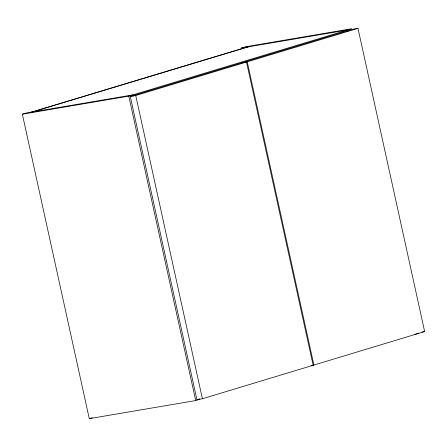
<?xml version="1.0" encoding="UTF-8"?>
<svg xmlns="http://www.w3.org/2000/svg" width="447" height="447" viewBox="0 0 447 447"><rect width="100%" height="100%" fill="white"/><g stroke="black" fill="none" stroke-linecap="round" stroke-linejoin="round"><path stroke-width="0.67" d="M197.87 399.646L199.932 399.3L195.719 400.568L89.283 418.649L22.35 114.214L26.563 112.94L132.999 94.865L133.273 96.116M22.35 114.214L128.786 96.139L351.772 28.725L245.336 46.806L241.123 48.075L347.559 29.999L347.861 31.363M130.256 96.468L241.006 62.988L246.493 62.055L313.157 365.272L202.407 398.752L196.926 399.685L130.256 96.468L135.743 95.535L246.493 62.055M357.986 28.351L352.499 29.284L241.749 62.764L247.236 61.831L357.986 28.351L424.65 331.568L313.9 365.048L311.157 365.512M89.283 418.649L92.294 417.738M196.926 399.685L199.591 398.88M414.492 334.434L418.705 333.16M421.907 332.032L424.65 331.568M311.101 365.624L313.157 365.272M247.236 61.831L313.9 365.048M135.743 95.535L202.407 398.752M128.786 96.139L195.719 400.568M247.722 46.806L30.932 112.348L249.655 46.482L247.722 46.806"/></g></svg>
